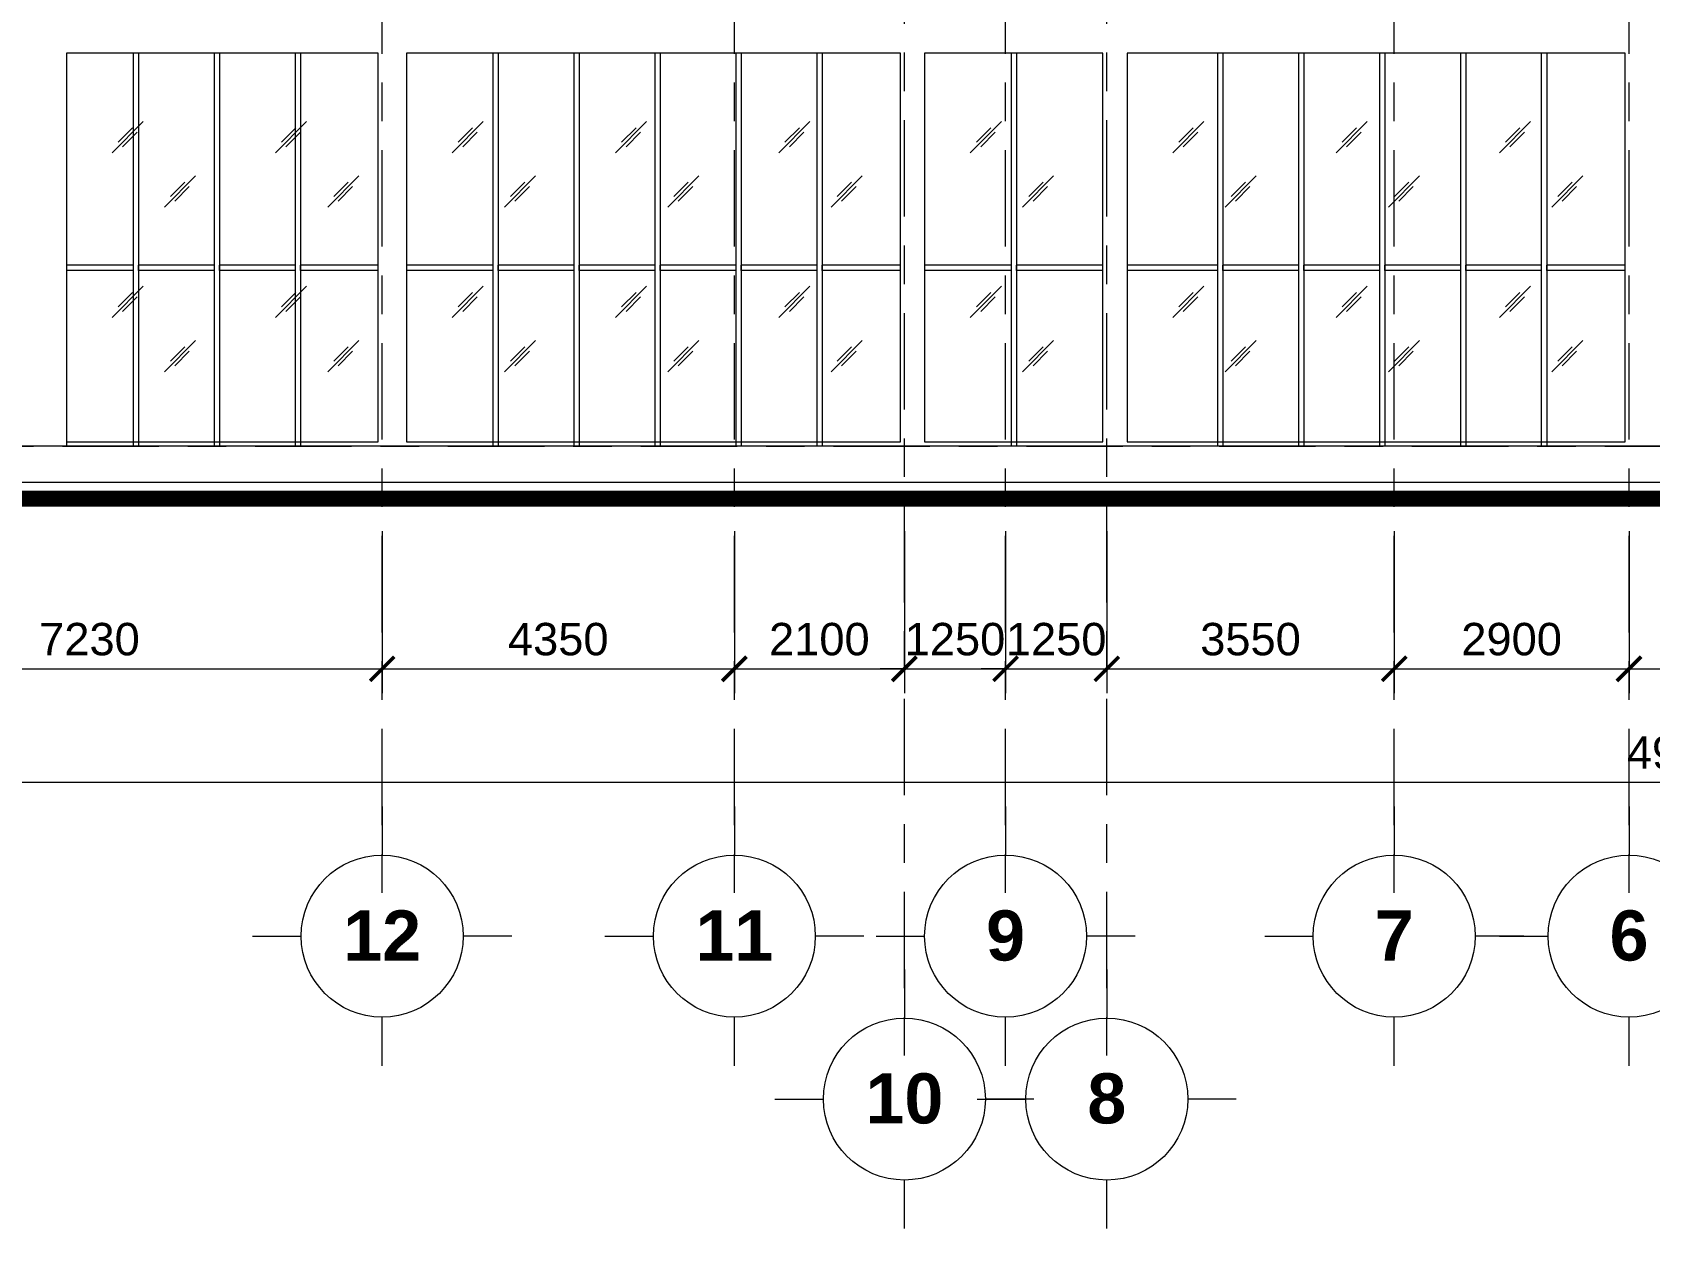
# Model space of a CAD drawing. Header units: millimetres. Extents: x -99196 to 15601, y -9661 to 93550.
# Drawn here: x -36721 to -16746, y -9661 to 5107 of the extents above; entities that cross this region are included whole.
import ezdxf

# ---------------------------------------------------------------- set-up
doc = ezdxf.new("R2010")
doc.units = ezdxf.units.MM
doc.linetypes.add('Centre', pattern=[31.75, 6.35, -4.7625, 15.875, -4.7625])
for name, color, linetype, lineweight in [('A-GLAZ-CWMG', 55, 'Continuous', 5), ('DIM', 1, 'Continuous', 5), ('KH', 6, 'Continuous', 5), ('KINH', 152, 'Continuous', 5), ('NET CAT', 3, 'Continuous', 5), ('NET-THAY', 2, 'Continuous', 9), ('TRUC', 225, 'Continuous', 5)]:
    doc.layers.add(name, color=color, linetype=linetype, lineweight=lineweight)
doc.styles.add('Arial_B', font='arialbd_0.ttf', dxfattribs={"height": 619.047619})
doc.styles.add('TA1', font='arial_0.ttf')
doc.dimstyles.new('D_200_KTx2', dxfattribs={"dimtxt": 400, "dimasz": 300, "dimexe": 300, "dimexo": 300, "dimgap": 160, "dimtad": 1, "dimdec": 0, "dimzin": 9, "dimtxsty": 'TA1', "dimblk": 'ARCHTICK', "dimcen": 1, "dimdle": 300, "dimclrd": 256, "dimclre": 256, "dimclrt": 7, "dimadec": 0, "dimazin": 0, "dimtfac": 1, "dimtdec": 0, "dimtix": 1, "dimtmove": 1, "dimatfit": 3, "dimldrblk": 'ARCHTICK', "dimfxl": 0, "dimtolj": 1, "dimtzin": 0, "dimlwd": -1, "dimlwe": -1, "dimarcsym": 0})

# ---------------------------------------------------------------- blocks, each defined once
blk = doc.blocks.new('Rectangular Mullion - Rectangular Mullion-V29-MẶT ĐỨNG 14-1')
at = {"layer": 'A-GLAZ-CWMG'}
for p, q in [((-18017, 2167), (-18017, 2233)), ((-17051, 2233), (-18017, 2233)), ((-17051, 2167), (-18017, 2167))]:
    blk.add_line(p, q, dxfattribs=at)
blk = doc.blocks.new('Rectangular Mullion - Rectangular Mullion-1982534-MẶT ĐỨNG 14-1')
at = {"layer": 'A-GLAZ-CWMG'}
for p, q in [((-12567, 2167), (-12567, 2233)), ((-11634, 2233), (-12567, 2233)), ((-11634, 2233), (-11634, 2167)), ((-11634, 2167), (-12567, 2167))]:
    blk.add_line(p, q, dxfattribs=at)
blk = doc.blocks.new('Rectangular Mullion - Rectangular Mullion-1982598-MẶT ĐỨNG 14-1')
at = {"layer": 'A-GLAZ-CWMG'}
for p, q in [((-22084, 2233), (-22770, 2233)), ((-22084, 2233), (-22084, 2167)), ((-22084, 2167), (-22770, 2167))]:
    blk.add_line(p, q, dxfattribs=at)
blk = doc.blocks.new('Rectangular Mullion - Rectangular Mullion-1978244-MẶT ĐỨNG 14-1')
at = {"layer": 'A-GLAZ-CWMG'}
for p, q in [((-22770, 2233), (-23201, 2233)), ((-22770, 2167), (-23201, 2167))]:
    blk.add_line(p, q, dxfattribs=at)
blk = doc.blocks.new('Rectangular Mullion - Rectangular Mullion-1978183-MẶT ĐỨNG 14-1')
at = {"layer": 'A-GLAZ-CWMG'}
for p, q in [((-9134, 2200), (-9134, 0)), ((-9067, 2200), (-9067, 0))]:
    blk.add_line(p, q, dxfattribs=at)
blk = doc.blocks.new('Rectangular Mullion - Rectangular Mullion-1978245-MẶT ĐỨNG 14-1')
at = {"layer": 'A-GLAZ-CWMG'}
for p, q in [((-18084, 4850), (-18084, 2200)), ((-18017, 4850), (-18017, 2200))]:
    blk.add_line(p, q, dxfattribs=at)
blk = doc.blocks.new('Rectangular Mullion - Rectangular Mullion-1982599-MẶT ĐỨNG 14-1')
at = {"layer": 'A-GLAZ-CWMG'}
for p, q in [((-24567, 2167), (-24567, 2233)), ((-23501, 2233), (-24567, 2233)), ((-23501, 2167), (-24567, 2167))]:
    blk.add_line(p, q, dxfattribs=at)
blk = doc.blocks.new('Rectangular Mullion - Rectangular Mullion-1982600-MẶT ĐỨNG 14-1')
at = {"layer": 'A-GLAZ-CWMG'}
for p, q in [((-24634, 2233), (-25500, 2233)), ((-24634, 2233), (-24634, 2167)), ((-24634, 2167), (-25500, 2167))]:
    blk.add_line(p, q, dxfattribs=at)
blk = doc.blocks.new('Rectangular Mullion - Rectangular Mullion-V30-MẶT ĐỨNG 14-1')
at = {"layer": 'A-GLAZ-CWMG'}
for p, q in [((-25501, 2233), (-25701, 2233)), ((-25501, 2167), (-25701, 2167))]:
    blk.add_line(p, q, dxfattribs=at)
blk = doc.blocks.new('Rectangular Mullion - Rectangular Mullion-1978248-MẶT ĐỨNG 14-1')
at = {"layer": 'A-GLAZ-CWMG'}
for p, q in [((-24634, 4850), (-24634, 3400)), ((-24567, 4850), (-24567, 3400))]:
    blk.add_line(p, q, dxfattribs=at)
blk = doc.blocks.new('Rectangular Mullion - Rectangular Mullion-1978249-MẶT ĐỨNG 14-1')
at = {"layer": 'A-GLAZ-CWMG'}
for p, q in [((-24634, 3400), (-24634, 2200)), ((-24567, 3400), (-24567, 2200))]:
    blk.add_line(p, q, dxfattribs=at)
blk = doc.blocks.new('Rectangular Mullion - Rectangular Mullion-1982602-MẶT ĐỨNG 14-1')
at = {"layer": 'A-GLAZ-CWMG'}
for p, q in [((-31034, 2233), (-32101, 2233)), ((-31034, 2233), (-31034, 2167)), ((-31034, 2167), (-32101, 2167))]:
    blk.add_line(p, q, dxfattribs=at)
blk = doc.blocks.new('Rectangular Mullion - Rectangular Mullion-1978252-MẶT ĐỨNG 14-1')
at = {"layer": 'A-GLAZ-CWMG'}
for p, q in [((-27034, 4850), (-27034, 3880)), ((-26967, 4850), (-26967, 3880))]:
    blk.add_line(p, q, dxfattribs=at)
blk = doc.blocks.new('Rectangular Mullion - Rectangular Mullion-1978253-MẶT ĐỨNG 14-1')
at = {"layer": 'A-GLAZ-CWMG'}
for p, q in [((-27034, 3880), (-27034, 2200)), ((-26967, 3880), (-26967, 2200))]:
    blk.add_line(p, q, dxfattribs=at)
blk = doc.blocks.new('Rectangular Mullion - Rectangular Mullion-1982566-MẶT ĐỨNG 14-1')
at = {"layer": 'A-GLAZ-CWMG'}
for p, q in [((-33409, 2167), (-33409, 2233)), ((-32451, 2233), (-33409, 2233)), ((-32451, 2167), (-33409, 2167))]:
    blk.add_line(p, q, dxfattribs=at)
blk = doc.blocks.new('Rectangular Mullion - Rectangular Mullion-1982603-MẶT ĐỨNG 14-1')
at = {"layer": 'A-GLAZ-CWMG'}
for p, q in [((-35475, 2233), (-36301, 2233)), ((-35475, 2233), (-35475, 2167)), ((-35475, 2167), (-36301, 2167))]:
    blk.add_line(p, q, dxfattribs=at)
blk = doc.blocks.new('Rectangular Mullion - Rectangular Mullion-1978240-MẶT ĐỨNG 14-1')
at = {"layer": 'A-GLAZ-CWMG'}
for p, q in [((-9134, 4850), (-9134, 2200)), ((-9067, 4850), (-9067, 2200))]:
    blk.add_line(p, q, dxfattribs=at)
blk = doc.blocks.new('Grid - FamilyAL-KH TRUC-1020318-MẶT ĐỨNG 14-1')
at = {"layer": 'KH'}
for p, q in [((6349, -9633), (6349, -10233)), ((4749, -11233), (5349, -11233)), ((7949, -11233), (7349, -11233)), ((6349, -12833), (6349, -12233))]:
    blk.add_line(p, q, dxfattribs=at)
blk.add_circle((6349, -11233), 1000, dxfattribs=at)
blk = doc.blocks.new('_ARCHTICK')
at = {"color": 0, "linetype": 'ByBlock', "const_width": 0.15}
blk.add_lwpolyline([(-0.5, -0.5), (0.5, 0.5)], dxfattribs=at)
blk = doc.blocks.new('DIMBLOCK30-MẶT ĐỨNG 14-1')
at = {"layer": 'Defpoints', "color": 0, "transparency": 16777216}
for p in [(-39631, -750), (-32401, -750), (-32401, -2750)]:
    blk.add_point(p, dxfattribs=at)
at = {"layer": 'DIM', "transparency": 16777216}
for p, q in [((-39631, -1050), (-39631, -3050)), ((-32401, -1050), (-32401, -3050)), ((-39931, -2750), (-32101, -2750))]:
    blk.add_line(p, q, dxfattribs=at)
at = {"layer": 'DIM', "transparency": 16777216, "xscale": 300, "yscale": 300, "zscale": 300, "rotation": 180}
blk.add_blockref('_ARCHTICK', (-39631, -2750), dxfattribs=at)
at = {"layer": 'DIM', "transparency": 16777216, "xscale": 300, "yscale": 300, "zscale": 300}
blk.add_blockref('_ARCHTICK', (-32401, -2750), dxfattribs=at)
at = {"layer": 'DIM', "color": 7, "transparency": 16777216, "insert": (-36016, -2386), "char_height": 400, "attachment_point": 5, "style": 'TA1'}
blk.add_mtext('\\A1;7230', dxfattribs=at)
blk = doc.blocks.new('DIMBLOCK31-MẶT ĐỨNG 14-1')
at = {"layer": 'Defpoints', "color": 0, "transparency": 16777216}
for p in [(-32401, -750), (-28051, -750), (-28051, -2750)]:
    blk.add_point(p, dxfattribs=at)
at = {"layer": 'DIM', "transparency": 16777216}
for p, q in [((-32401, -1050), (-32401, -3050)), ((-28051, -1050), (-28051, -3050)), ((-32701, -2750), (-27751, -2750))]:
    blk.add_line(p, q, dxfattribs=at)
at = {"layer": 'DIM', "transparency": 16777216, "xscale": 300, "yscale": 300, "zscale": 300, "rotation": 180}
blk.add_blockref('_ARCHTICK', (-32401, -2750), dxfattribs=at)
at = {"layer": 'DIM', "transparency": 16777216, "xscale": 300, "yscale": 300, "zscale": 300}
blk.add_blockref('_ARCHTICK', (-28051, -2750), dxfattribs=at)
at = {"layer": 'DIM', "color": 7, "transparency": 16777216, "insert": (-30226, -2386), "char_height": 400, "attachment_point": 5, "style": 'TA1'}
blk.add_mtext('\\A1;4350', dxfattribs=at)
blk = doc.blocks.new('DIMBLOCK32-MẶT ĐỨNG 14-1')
at = {"layer": 'Defpoints', "color": 0, "transparency": 16777216}
for p in [(-28051, -750), (-25951, -750), (-25951, -2750)]:
    blk.add_point(p, dxfattribs=at)
at = {"layer": 'DIM', "transparency": 16777216}
for p, q in [((-28051, -1050), (-28051, -3050)), ((-25951, -1050), (-25951, -3050)), ((-28351, -2750), (-25651, -2750))]:
    blk.add_line(p, q, dxfattribs=at)
at = {"layer": 'DIM', "transparency": 16777216, "xscale": 300, "yscale": 300, "zscale": 300, "rotation": 180}
blk.add_blockref('_ARCHTICK', (-28051, -2750), dxfattribs=at)
at = {"layer": 'DIM', "transparency": 16777216, "xscale": 300, "yscale": 300, "zscale": 300}
blk.add_blockref('_ARCHTICK', (-25951, -2750), dxfattribs=at)
at = {"layer": 'DIM', "color": 7, "transparency": 16777216, "insert": (-27001, -2386), "char_height": 400, "attachment_point": 5, "style": 'TA1'}
blk.add_mtext('\\A1;2100', dxfattribs=at)
blk = doc.blocks.new('DIMBLOCK33-MẶT ĐỨNG 14-1')
at = {"layer": 'Defpoints', "color": 0, "transparency": 16777216}
for p in [(-25951, -750), (-24701, -750), (-24701, -2750)]:
    blk.add_point(p, dxfattribs=at)
at = {"layer": 'DIM', "transparency": 16777216}
for p, q in [((-25951, -1050), (-25951, -3050)), ((-24701, -1050), (-24701, -3050)), ((-25951, -2750), (-26251, -2750)), ((-25951, -2750), (-24701, -2750)), ((-24701, -2750), (-24401, -2750))]:
    blk.add_line(p, q, dxfattribs=at)
at = {"layer": 'DIM', "transparency": 16777216, "xscale": 300, "yscale": 300, "zscale": 300}
blk.add_blockref('_ARCHTICK', (-25951, -2750), dxfattribs=at)
at = {"layer": 'DIM', "transparency": 16777216, "xscale": 300, "yscale": 300, "zscale": 300, "rotation": 180}
blk.add_blockref('_ARCHTICK', (-24701, -2750), dxfattribs=at)
at = {"layer": 'DIM', "color": 7, "transparency": 16777216, "insert": (-25326, -2386), "char_height": 400, "attachment_point": 5, "style": 'TA1'}
blk.add_mtext('\\A1;1250', dxfattribs=at)
blk = doc.blocks.new('DIMBLOCK34-MẶT ĐỨNG 14-1')
at = {"layer": 'Defpoints', "color": 0, "transparency": 16777216}
for p in [(-24701, -750), (-23451, -750), (-23451, -2750)]:
    blk.add_point(p, dxfattribs=at)
at = {"layer": 'DIM', "transparency": 16777216}
for p, q in [((-24701, -1050), (-24701, -3050)), ((-23451, -1050), (-23451, -3050)), ((-24701, -2750), (-25001, -2750)), ((-24701, -2750), (-23451, -2750)), ((-23451, -2750), (-23151, -2750))]:
    blk.add_line(p, q, dxfattribs=at)
at = {"layer": 'DIM', "transparency": 16777216, "xscale": 300, "yscale": 300, "zscale": 300}
blk.add_blockref('_ARCHTICK', (-24701, -2750), dxfattribs=at)
at = {"layer": 'DIM', "transparency": 16777216, "xscale": 300, "yscale": 300, "zscale": 300, "rotation": 180}
blk.add_blockref('_ARCHTICK', (-23451, -2750), dxfattribs=at)
at = {"layer": 'DIM', "color": 7, "transparency": 16777216, "insert": (-24076, -2386), "char_height": 400, "attachment_point": 5, "style": 'TA1'}
blk.add_mtext('\\A1;1250', dxfattribs=at)
blk = doc.blocks.new('DIMBLOCK35-MẶT ĐỨNG 14-1')
at = {"layer": 'Defpoints', "color": 0, "transparency": 16777216}
for p in [(-23451, -750), (-19901, -750), (-19901, -2750)]:
    blk.add_point(p, dxfattribs=at)
at = {"layer": 'DIM', "transparency": 16777216}
for p, q in [((-23451, -1050), (-23451, -3050)), ((-19901, -1050), (-19901, -3050)), ((-23751, -2750), (-19601, -2750))]:
    blk.add_line(p, q, dxfattribs=at)
at = {"layer": 'DIM', "transparency": 16777216, "xscale": 300, "yscale": 300, "zscale": 300, "rotation": 180}
blk.add_blockref('_ARCHTICK', (-23451, -2750), dxfattribs=at)
at = {"layer": 'DIM', "transparency": 16777216, "xscale": 300, "yscale": 300, "zscale": 300}
blk.add_blockref('_ARCHTICK', (-19901, -2750), dxfattribs=at)
at = {"layer": 'DIM', "color": 7, "transparency": 16777216, "insert": (-21676, -2386), "char_height": 400, "attachment_point": 5, "style": 'TA1'}
blk.add_mtext('\\A1;3550', dxfattribs=at)
blk = doc.blocks.new('DIMBLOCK36-MẶT ĐỨNG 14-1')
at = {"layer": 'Defpoints', "color": 0, "transparency": 16777216}
for p in [(-19901, -750), (-17001, -750), (-17001, -2750)]:
    blk.add_point(p, dxfattribs=at)
at = {"layer": 'DIM', "transparency": 16777216}
for p, q in [((-19901, -1050), (-19901, -3050)), ((-17001, -1050), (-17001, -3050)), ((-20201, -2750), (-16701, -2750))]:
    blk.add_line(p, q, dxfattribs=at)
at = {"layer": 'DIM', "transparency": 16777216, "xscale": 300, "yscale": 300, "zscale": 300, "rotation": 180}
blk.add_blockref('_ARCHTICK', (-19901, -2750), dxfattribs=at)
at = {"layer": 'DIM', "transparency": 16777216, "xscale": 300, "yscale": 300, "zscale": 300}
blk.add_blockref('_ARCHTICK', (-17001, -2750), dxfattribs=at)
at = {"layer": 'DIM', "color": 7, "transparency": 16777216, "insert": (-18451, -2386), "char_height": 400, "attachment_point": 5, "style": 'TA1'}
blk.add_mtext('\\A1;2900', dxfattribs=at)
blk = doc.blocks.new('DIMBLOCK37-MẶT ĐỨNG 14-1')
at = {"layer": 'Defpoints', "color": 0, "transparency": 16777216}
for p in [(-17001, -750), (-10451, -750), (-10451, -2750)]:
    blk.add_point(p, dxfattribs=at)
at = {"layer": 'DIM', "transparency": 16777216}
for p, q in [((-17001, -1050), (-17001, -3050)), ((-10451, -1050), (-10451, -3050)), ((-17301, -2750), (-10151, -2750))]:
    blk.add_line(p, q, dxfattribs=at)
at = {"layer": 'DIM', "transparency": 16777216, "xscale": 300, "yscale": 300, "zscale": 300, "rotation": 180}
blk.add_blockref('_ARCHTICK', (-17001, -2750), dxfattribs=at)
at = {"layer": 'DIM', "transparency": 16777216, "xscale": 300, "yscale": 300, "zscale": 300}
blk.add_blockref('_ARCHTICK', (-10451, -2750), dxfattribs=at)
at = {"layer": 'DIM', "color": 7, "transparency": 16777216, "insert": (-13726, -2386), "char_height": 400, "attachment_point": 5, "style": 'TA1'}
blk.add_mtext('\\A1;6550', dxfattribs=at)
blk = doc.blocks.new('DIMBLOCK45-MẶT ĐỨNG 14-1')
at = {"layer": 'Defpoints', "color": 0, "transparency": 16777216}
for p in [(-41001, -750), (8499, -750), (8499, -4150)]:
    blk.add_point(p, dxfattribs=at)
at = {"layer": 'DIM', "transparency": 16777216}
for p, q in [((-41001, -1050), (-41001, -4450)), ((8499, -1050), (8499, -4450)), ((-41301, -4150), (8799, -4150))]:
    blk.add_line(p, q, dxfattribs=at)
at = {"layer": 'DIM', "transparency": 16777216, "xscale": 300, "yscale": 300, "zscale": 300, "rotation": 180}
blk.add_blockref('_ARCHTICK', (-41001, -4150), dxfattribs=at)
at = {"layer": 'DIM', "transparency": 16777216, "xscale": 300, "yscale": 300, "zscale": 300}
blk.add_blockref('_ARCHTICK', (8499, -4150), dxfattribs=at)
at = {"layer": 'DIM', "color": 7, "transparency": 16777216, "insert": (-16251, -3786), "char_height": 400, "attachment_point": 5, "style": 'TA1'}
blk.add_mtext('\\A1;49500', dxfattribs=at)

msp = doc.modelspace()

# ---------------------------------------------------------------- hatches: boundary and pattern name
at = {"layer": 'KINH'}
h = msp.add_hatch(dxfattribs=at)
h.set_pattern_fill('FP_11', color=256, angle=360, style=0, pattern_type=2)
h.set_pattern_definition([(45.204, (-45695.6, -8498.4), (0.002, 2032), [252.7, -2610.8]), (45.204, (-45750.4, -8443.3), (0.002, 2032), [252.7, -2610.8]), (45.204, (-45825.7, -8574.3), (0.002, 2032), [544.27, -2319.24]), (45.204, (-47067.6, -7137), (0.002, 2032), [252.7, -2610.8]), (45.204, (-47122.3, -7081.8), (0.002, 2032), [252.7, -2610.8]), (45.204, (-47197.7, -7212.9), (0.002, 2032), [544.27, -2319.24])])
h.paths.add_polyline_path([(-32450.5, 459.8), (-32450.5, 4800), (-36300.5, 4800), (-36300.5, 459.8)])
h = msp.add_hatch(dxfattribs=at)
h.set_pattern_fill('FP_11', color=256, angle=360, style=0, pattern_type=2)
h.set_pattern_definition([(45.204, (-41495.6, -8498.4), (0.002, 2032), [252.7, -2610.8]), (45.204, (-41550.4, -8443.3), (0.002, 2032), [252.7, -2610.8]), (45.204, (-41625.7, -8574.3), (0.002, 2032), [544.27, -2319.24]), (45.204, (-42867.6, -7137), (0.002, 2032), [252.7, -2610.8]), (45.204, (-42922.3, -7081.8), (0.002, 2032), [252.7, -2610.8]), (45.204, (-42997.7, -7212.9), (0.002, 2032), [544.27, -2319.24])])
h.paths.add_polyline_path([(-25950.5, 509.7), (-25950.5, 4800), (-32100.5, 4800), (-32100.5, 509.7)])
h = msp.add_hatch(dxfattribs=at)
h.set_pattern_fill('FP_11', color=256, angle=360, style=0, pattern_type=2)
h.set_pattern_definition([(45.204, (-35095.6, -8498.4), (0.002, 2032), [252.7, -2610.8]), (45.204, (-35150.4, -8443.3), (0.002, 2032), [252.7, -2610.8]), (45.204, (-35225.7, -8574.3), (0.002, 2032), [544.27, -2319.24]), (45.204, (-36467.6, -7137), (0.002, 2032), [252.7, -2610.8]), (45.204, (-36522.3, -7081.8), (0.002, 2032), [252.7, -2610.8]), (45.204, (-36597.7, -7212.9), (0.002, 2032), [544.27, -2319.24])])
h.paths.add_polyline_path([(-23500.5, 393.3), (-23500.5, 4800), (-25700.5, 4800), (-25700.5, 393.3)])
h = msp.add_hatch(dxfattribs=at)
h.set_pattern_fill('FP_11', color=256, angle=360, style=0, pattern_type=2)
h.set_pattern_definition([(45.204, (-32595.6, -8498.4), (0.002, 2032), [252.7, -2610.8]), (45.204, (-32650.4, -8443.3), (0.002, 2032), [252.7, -2610.8]), (45.204, (-32725.7, -8574.3), (0.002, 2032), [544.27, -2319.24]), (45.204, (-33967.6, -7137), (0.002, 2032), [252.7, -2610.8]), (45.204, (-34022.3, -7081.8), (0.002, 2032), [252.7, -2610.8]), (45.204, (-34097.7, -7212.9), (0.002, 2032), [544.27, -2319.24])])
h.paths.add_polyline_path([(-17000.5, 435), (-17000.5, 4800), (-23200.5, 4800), (-23200.5, 435)])

# ---------------------------------------------------------------- linework, layer by layer
at = {"layer": 'NET CAT', "const_width": 200}
msp.add_lwpolyline([(14639, -650), (-99096.4, -650)], dxfattribs=at)
at = {"layer": 'NET CAT'}
msp.add_lwpolyline([(14639, -450), (-99096.4, -450)], dxfattribs=at)
at = {"layer": 'NET-THAY'}
msp.add_line((8499.5, 0), (-38315.1, 0), dxfattribs=at)
for points in [[(-32450.5, 4850), (-36300.5, 4850), (-36300.5, 50), (-32450.5, 50)], [(-26000.5, 4850), (-32100.5, 4850), (-32100.5, 50), (-26000.5, 50)], [(-23500.5, 4850), (-25700.5, 4850), (-25700.5, 50), (-23500.5, 50)], [(-17050.5, 4850), (-23200.5, 4850), (-23200.5, 50), (-17050.5, 50)]]:
    msp.add_lwpolyline(points, close=True, dxfattribs=at)
msp.add_lwpolyline([(-36300.5, 4850), (-36300.5, 0)], dxfattribs=at)
at = {"layer": 'TRUC', "linetype": 'Centre', "ltscale": 75}
for p, q in [((-32400.5, -5514.5), (-32400.5, 91838.4)), ((-28050.5, -5514.5), (-28050.5, 91838.4)), ((-25950.5, -7525.8), (-25950.5, 91838.4)), ((-24700.5, -5514.5), (-24700.5, 91838.4)), ((-23450.5, -7525.8), (-23450.5, 91838.4)), ((-19900.5, -5514.5), (-19900.5, 91838.4)), ((-17000.5, -5514.5), (-17000.5, 91838.4)), ((-99096.4, 0), (15600.6, 0))]:
    msp.add_line(p, q, dxfattribs=at)

# ---------------------------------------------------------------- block references
at = {"layer": 'A-GLAZ-CWMG'}
for name, p in [('Rectangular Mullion - Rectangular Mullion-1978240-MẶT ĐỨNG 14-1', (-26341.4, 0)), ('Rectangular Mullion - Rectangular Mullion-1978240-MẶT ĐỨNG 14-1', (-25341.4, 0)), ('Rectangular Mullion - Rectangular Mullion-1978240-MẶT ĐỨNG 14-1', (-24341.4, 0)), ('Rectangular Mullion - Rectangular Mullion-1978252-MẶT ĐỨNG 14-1', (-4000, 0)), ('Rectangular Mullion - Rectangular Mullion-1978252-MẶT ĐỨNG 14-1', (-3000, 0)), ('Rectangular Mullion - Rectangular Mullion-1978252-MẶT ĐỨNG 14-1', (-2000, 0)), ('Rectangular Mullion - Rectangular Mullion-1978252-MẶT ĐỨNG 14-1', (-1000, 0)), ('Rectangular Mullion - Rectangular Mullion-1978252-MẶT ĐỨNG 14-1', (0, 0)), ('Rectangular Mullion - Rectangular Mullion-1978248-MẶT ĐỨNG 14-1', (0, 0)), ('Rectangular Mullion - Rectangular Mullion-1978245-MẶT ĐỨNG 14-1', (-4000, 0)), ('Rectangular Mullion - Rectangular Mullion-1978245-MẶT ĐỨNG 14-1', (-3000, 0)), ('Rectangular Mullion - Rectangular Mullion-1978245-MẶT ĐỨNG 14-1', (-2000, 0)), ('Rectangular Mullion - Rectangular Mullion-1978245-MẶT ĐỨNG 14-1', (-1000, 0)), ('Rectangular Mullion - Rectangular Mullion-1978245-MẶT ĐỨNG 14-1', (0, 0)), ('Rectangular Mullion - Rectangular Mullion-1978253-MẶT ĐỨNG 14-1', (-4000, 0)), ('Rectangular Mullion - Rectangular Mullion-1978253-MẶT ĐỨNG 14-1', (-3000, 0)), ('Rectangular Mullion - Rectangular Mullion-1978253-MẶT ĐỨNG 14-1', (-2000, 0)), ('Rectangular Mullion - Rectangular Mullion-1978253-MẶT ĐỨNG 14-1', (-1000, 0)), ('Rectangular Mullion - Rectangular Mullion-1978253-MẶT ĐỨNG 14-1', (0, 0)), ('Rectangular Mullion - Rectangular Mullion-1978249-MẶT ĐỨNG 14-1', (0, 0)), ('Rectangular Mullion - Rectangular Mullion-1982603-MẶT ĐỨNG 14-1', (0, 0)), ('Rectangular Mullion - Rectangular Mullion-1978183-MẶT ĐỨNG 14-1', (-26341.4, 0)), ('Rectangular Mullion - Rectangular Mullion-1982534-MẶT ĐỨNG 14-1', (-22841.4, 0)), ('Rectangular Mullion - Rectangular Mullion-1978183-MẶT ĐỨNG 14-1', (-25341.4, 0)), ('Rectangular Mullion - Rectangular Mullion-1982534-MẶT ĐỨNG 14-1', (-21841.4, 0)), ('Rectangular Mullion - Rectangular Mullion-1978183-MẶT ĐỨNG 14-1', (-24341.4, 0)), ('Rectangular Mullion - Rectangular Mullion-1982566-MẶT ĐỨNG 14-1', (0, 0)), ('Rectangular Mullion - Rectangular Mullion-1982602-MẶT ĐỨNG 14-1', (0, 0)), ('Rectangular Mullion - Rectangular Mullion-1978183-MẶT ĐỨNG 14-1', (-21900.1, 0)), ('Rectangular Mullion - Rectangular Mullion-1982534-MẶT ĐỨNG 14-1', (-18400.1, 0)), ('Rectangular Mullion - Rectangular Mullion-1978183-MẶT ĐỨNG 14-1', (-20900.1, 0)), ('Rectangular Mullion - Rectangular Mullion-1982534-MẶT ĐỨNG 14-1', (-17400.1, 0)), ('Rectangular Mullion - Rectangular Mullion-1978183-MẶT ĐỨNG 14-1', (-19900.1, 0)), ('Rectangular Mullion - Rectangular Mullion-1982534-MẶT ĐỨNG 14-1', (-16400.1, 0)), ('Rectangular Mullion - Rectangular Mullion-1978183-MẶT ĐỨNG 14-1', (-18900.1, 0)), ('Rectangular Mullion - Rectangular Mullion-1982534-MẶT ĐỨNG 14-1', (-15400.1, 0)), ('Rectangular Mullion - Rectangular Mullion-1978183-MẶT ĐỨNG 14-1', (-17900.1, 0)), ('Rectangular Mullion - Rectangular Mullion-V29-MẶT ĐỨNG 14-1', (-8950, 0)), ('Rectangular Mullion - Rectangular Mullion-V30-MẶT ĐỨNG 14-1', (0, 0)), ('Rectangular Mullion - Rectangular Mullion-1982600-MẶT ĐỨNG 14-1', (0, 0)), ('Rectangular Mullion - Rectangular Mullion-1978183-MẶT ĐỨNG 14-1', (-15500, 0)), ('Rectangular Mullion - Rectangular Mullion-1982599-MẶT ĐỨNG 14-1', (0, 0)), ('Rectangular Mullion - Rectangular Mullion-1978244-MẶT ĐỨNG 14-1', (0, 0)), ('Rectangular Mullion - Rectangular Mullion-1982598-MẶT ĐỨNG 14-1', (0, 0)), ('Rectangular Mullion - Rectangular Mullion-1978183-MẶT ĐỨNG 14-1', (-12950.1, 0)), ('Rectangular Mullion - Rectangular Mullion-1982534-MẶT ĐỨNG 14-1', (-9450.1, 0)), ('Rectangular Mullion - Rectangular Mullion-1978183-MẶT ĐỨNG 14-1', (-11950.1, 0)), ('Rectangular Mullion - Rectangular Mullion-1982534-MẶT ĐỨNG 14-1', (-8450.1, 0)), ('Rectangular Mullion - Rectangular Mullion-1978183-MẶT ĐỨNG 14-1', (-10950.1, 0)), ('Rectangular Mullion - Rectangular Mullion-1982534-MẶT ĐỨNG 14-1', (-7450.1, 0)), ('Rectangular Mullion - Rectangular Mullion-1978183-MẶT ĐỨNG 14-1', (-9950.1, 0)), ('Rectangular Mullion - Rectangular Mullion-1982534-MẶT ĐỨNG 14-1', (-6450.1, 0)), ('Rectangular Mullion - Rectangular Mullion-1978183-MẶT ĐỨNG 14-1', (-8950.1, 0)), ('Rectangular Mullion - Rectangular Mullion-V29-MẶT ĐỨNG 14-1', (0, 0))]:
    msp.add_blockref(name, p, dxfattribs=at)
at = {"layer": 'KH'}
for p in [(-38750, 5182.7), (-34400, 5182.7), (-31050, 5182.7), (-26250, 5182.7), (-23350, 5182.7), (-32300, 3171.4), (-29800, 3171.4)]:
    msp.add_blockref('Grid - FamilyAL-KH TRUC-1020318-MẶT ĐỨNG 14-1', p, dxfattribs=at)

# ---------------------------------------------------------------- texts
at = {"layer": 'KH', "attachment_point": 2, "line_spacing_factor": 0.941778, "style": 'Arial_B'}
for s, insert, char_height, width in [('12', (-32400.8, -5732.5), 619.05, 1116.488), ('11', (-28050.8, -5732.5), 619.05, 1116.488), ('\\fArial|b1|i0|c0|p34|;9', (-24700.8, -5732.5), 619.048, 558.244), ('\\fArial|b1|i0|c0|p34|;7', (-19900.8, -5732.5), 619.048, 558.244), ('\\fArial|b1|i0|c0|p34|;6', (-17000.8, -5732.5), 619.048, 558.244), ('10', (-25950.8, -7743.8), 619.05, 1116.488), ('\\fArial|b1|i0|c0|p34|;8', (-23450.8, -7743.8), 619.048, 558.244)]:
    msp.add_mtext(s, dxfattribs=dict(at, insert=insert, char_height=char_height, width=width))

# ---------------------------------------------------------------- dimensions: what is measured, and where the dimension line sits
at = {"layer": 'DIM'}
for base, p1, p2, picture, middle in [((8499.5, -4150), (-41000.5, -750), (8499.5, -750), 'DIMBLOCK45-MẶT ĐỨNG 14-1', (-16250.5, -3785.8)), ((-32400.5, -2750), (-39630.5, -750), (-32400.5, -750), 'DIMBLOCK30-MẶT ĐỨNG 14-1', (-36015.5, -2385.6)), ((-28050.5, -2750), (-32400.5, -750), (-28050.5, -750), 'DIMBLOCK31-MẶT ĐỨNG 14-1', (-30225.5, -2385.6)), ((-25950.5, -2750), (-28050.5, -750), (-25950.5, -750), 'DIMBLOCK32-MẶT ĐỨNG 14-1', (-27000.5, -2385.8)), ((-24700.5, -2750), (-25950.5, -750), (-24700.5, -750), 'DIMBLOCK33-MẶT ĐỨNG 14-1', (-25325.5, -2385.8)), ((-23450.5, -2750), (-24700.5, -750), (-23450.5, -750), 'DIMBLOCK34-MẶT ĐỨNG 14-1', (-24075.5, -2385.8)), ((-19900.5, -2750), (-23450.5, -750), (-19900.5, -750), 'DIMBLOCK35-MẶT ĐỨNG 14-1', (-21675.5, -2385.6)), ((-17000.5, -2750), (-19900.5, -750), (-17000.5, -750), 'DIMBLOCK36-MẶT ĐỨNG 14-1', (-18450.5, -2385.8)), ((-10450.5, -2750), (-17000.5, -750), (-10450.5, -750), 'DIMBLOCK37-MẶT ĐỨNG 14-1', (-13725.5, -2385.8))]:
    dim = msp.add_linear_dim(base=base, p1=p1, p2=p2, dimstyle='D_200_KTx2', dxfattribs=at)
    dim.commit()
    dim.dimension.update_dxf_attribs({"geometry": picture, "text_midpoint": middle})

doc.saveas('drawing.dxf')
